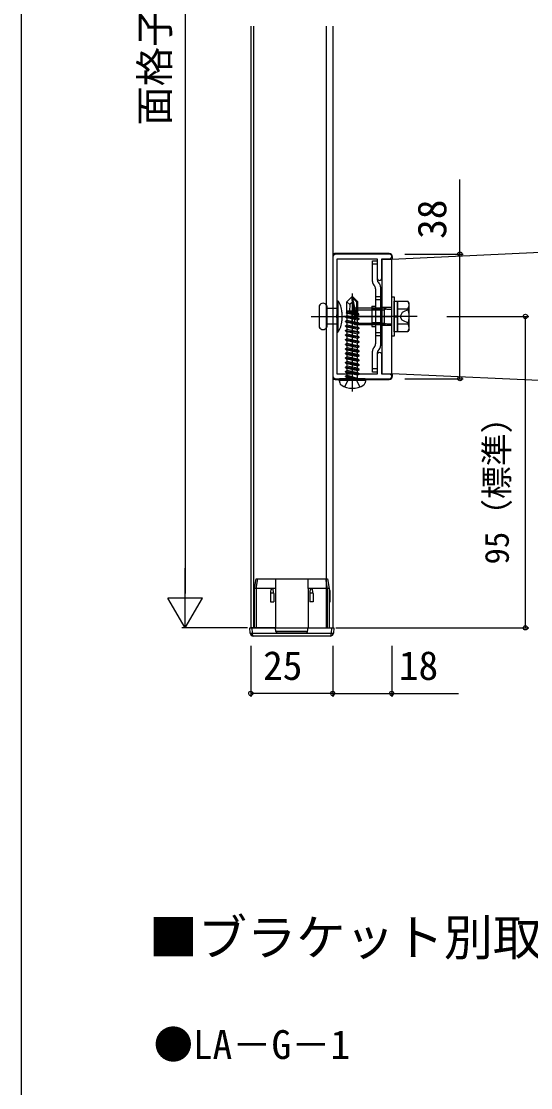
# Model space of a CAD drawing. Units: millimetres, scale not verified. Extents: x -525 to 525, y -783 to 778.
# Drawn here: x -525 to -369.6, y 54.1 to 379.3 of the extents above; entities that cross this region are included whole.
import ezdxf
from ezdxf.enums import TextEntityAlignment as Align

# ---------------------------------------------------------------- set-up
doc = ezdxf.new("R2010")
doc.units = ezdxf.units.MM
doc.header["$LTSCALE"] = 4
for name, color, linetype in [('0-1_USER1', 3, 'Continuous'), ('0-3_YKK_11E', 7, 'Continuous'), ('0-4_YKK_12', 2, 'Continuous'), ('0-5_YKK_13', 4, 'Continuous'), ('0-7_YKK_D', 6, 'Continuous'), ('0-8_YKK_ZWAK', 7, 'Continuous')]:
    doc.layers.add(name, color=color, linetype=linetype)
doc.styles.add('ＭＳ ゴシック', font='')
doc.styles.get('ＭＳ ゴシック').set_extended_font_data('MS Gothic')

msp = doc.modelspace()

# ---------------------------------------------------------------- linework, layer by layer
at = {"layer": '0-3_YKK_11E'}
for p, q in [((-430, 307.3), (-430, 271.3)), ((-412.7, 308.3), (-429, 308.3)), ((-429, 270.3), (-412.7, 270.3))]:
    msp.add_line(p, q, dxfattribs=at)
for points in [[(-416.4, 277.6), (-416.4, 271.7), (-428.6, 271.7), (-428.6, 288.629), (-428.743, 288.821), (-428.743, 289.779), (-428.6, 289.971), (-428.6, 306.9), (-416.4, 306.9), (-416.4, 301)], [(-415, 301), (-415, 306.9), (-412.7, 306.9)], [(-412.7, 271.7), (-415, 271.7), (-415, 277.6)]]:
    msp.add_lwpolyline(points, dxfattribs=at)
for centre, radius, start, end in [((-429, 307.3), 1, 90.00001, 179.99999), ((-412.7, 307.6), 0.7, 269.99999, 90.00001), ((-415.7, 301), 0.7, 180.00123, 359.99999), ((-415.7, 277.6), 0.7, 0, 180.00123), ((-429, 271.3), 1, 180.00001, 269.99999), ((-412.7, 271), 0.7, 269.99999, 90.00001)]:
    msp.add_arc(centre, radius, start, end, dxfattribs=at)
at = {"layer": '0-4_YKK_12'}
for p, q in [((-455, 377.8), (-455, 194.3)), ((-454.2, 377.8), (-454.2, 194.3)), ((-432, 377.8), (-432, 194.3)), ((-430, 377.8), (-430, 194.3)), ((-424, 266.4), (-424, 296.3)), ((-436.6, 289.3), (-424.7, 289.3)), ((-421.9, 289.3), (-411.9, 289.3)), ((-455, 194.3), (-430, 194.3))]:
    msp.add_line(p, q, dxfattribs=at)
at = {"layer": '0-5_YKK_13'}
for p, q in [((-412.799, 308.5), (-429.201, 308.5)), ((-417.9, 306.3), (-416.4, 306.3)), ((-417.9, 299.921), (-417.9, 306.3)), ((-416.4, 306.3), (-416.4, 300.543)), ((-415, 306.8), (-415, 271.8)), ((-415, 306.8), (-412, 306.8)), ((-415, 306.8), (-415, 271.8)), ((-411.8, 306.809), (-411.8, 307.501)), ((-417.9, 305.3), (-416.4, 305.3)), ((-415.961, 299.482), (-415.839, 299.361)), ((-417.461, 298.861), (-417.339, 298.739)), ((-416.9, 297.679), (-416.9, 280.921)), ((-415.4, 298.3), (-415.4, 280.3)), ((-428.6, 294.1), (-428.4, 294.1)), ((-428.6, 294.1), (-428.6, 284.5)), ((-428.4, 294.1), (-428.4, 284.5)), ((-424.15, 295.3), (-425.7, 293.75)), ((-425.7, 290.55), (-425.7, 293.75)), ((-424.743, 292.947), (-425.7, 293.75)), ((-424.15, 295.3), (-423.85, 295.3)), ((-424, 293.678), (-424.15, 295.3)), ((-424, 293.678), (-424, 295.3)), ((-423.09, 289.293), (-424, 293.678)), ((-423.85, 294.876), (-423.85, 295.3)), ((-423.85, 295.3), (-422.3, 293.75)), ((-422.6, 293.626), (-423.85, 294.876)), ((-422.668, 289.178), (-423.85, 294.876)), ((-422.3, 293.75), (-422.6, 293.626)), ((-422.6, 289.348), (-422.6, 293.626)), ((-422.3, 290.181), (-422.3, 293.75)), ((-415.4, 295.258), (-416.9, 295.258)), ((-415.4, 294.342), (-416.9, 294.342)), ((-410.2, 293.919), (-407.057, 293.919)), ((-410.2, 284.681), (-410.2, 293.919)), ((-406.7, 293.3), (-407.057, 293.919)), ((-406.7, 285.3), (-406.7, 293.3)), ((-434.1, 292.54), (-434.1, 286.06)), ((-431.8, 292.54), (-431.8, 286.06)), ((-428.6, 291.7), (-431.8, 291.7)), ((-427.2, 290.6), (-427.2, 288)), ((-426.1, 289.25), (-425.55, 289.568)), ((-425.9, 290.435), (-425.7, 290.55)), ((-425.9, 290.435), (-425.55, 290.233)), ((-423.236, 289.996), (-425.9, 290.435)), ((-423.424, 290.9), (-425.7, 290.9)), ((-423.291, 290.259), (-425.7, 290.727)), ((-425.55, 289.568), (-425.55, 290.233)), ((-423.174, 289.696), (-425.55, 290.233)), ((-425.55, 289.568), (-422.45, 288.868)), ((-423.334, 290.467), (-425.251, 290.9)), ((-424.2, 290.9), (-423.3, 291.8)), ((-424.2, 290.9), (-424.2, 287.7)), ((-423.3, 291.8), (-423.3, 286.8)), ((-422.3, 290.9), (-422.6, 290.9)), ((-422, 290.008), (-422.6, 290.124)), ((-422, 289.792), (-422.6, 289.891)), ((-422.45, 289.533), (-422.6, 289.566)), ((-422, 289.792), (-422.45, 289.533)), ((-422.45, 288.868), (-422.45, 289.533)), ((-422, 290.008), (-422.3, 290.181)), ((-422, 289.792), (-422, 290.008)), ((-418.1, 292.4), (-416.9, 292.4)), ((-418.1, 292.4), (-418.1, 286.2)), ((-418.1, 291.8), (-415.4, 291.8)), ((-415.4, 291.3), (-418.1, 291.3)), ((-415.4, 291.8), (-415, 291.8)), ((-415.4, 291.314), (-415, 291.314)), ((-412, 292.05), (-415, 292.05)), ((-414.3, 291.8), (-415, 291.8)), ((-415, 291.314), (-414.3, 291.314)), ((-414.3, 291.8), (-414.3, 286.8)), ((-413.458, 291.557), (-414.3, 291.8)), ((-413.458, 291.557), (-414.3, 291.314)), ((-413.458, 291.557), (-412, 291.557)), ((-411.2, 289.5), (-410.2, 289.5)), ((-410.2, 291.609), (-407.057, 291.609)), ((-428.6, 286.9), (-431.8, 286.9)), ((-404.2, 289.3), (-426.7, 289.3)), ((-426.1, 289.25), (-421.9, 288.55)), ((-426.1, 289.15), (-426.1, 289.25)), ((-421.9, 288.45), (-426.1, 289.15)), ((-426.1, 289.15), (-425.55, 288.833)), ((-426.1, 287.85), (-425.55, 288.168)), ((-426.1, 287.85), (-421.9, 287.15)), ((-426.1, 287.75), (-426.1, 287.85)), ((-421.9, 287.05), (-426.1, 287.75)), ((-426.1, 287.75), (-425.55, 287.433)), ((-426.1, 286.45), (-425.55, 286.768)), ((-426.1, 286.45), (-421.9, 285.75)), ((-426.1, 286.35), (-426.1, 286.45)), ((-421.9, 285.65), (-426.1, 286.35)), ((-426.1, 286.35), (-425.55, 286.033)), ((-425.55, 288.168), (-425.55, 288.833)), ((-422.45, 288.133), (-425.55, 288.833)), ((-425.55, 288.168), (-422.45, 287.468)), ((-425.55, 286.768), (-425.55, 287.433)), ((-422.45, 286.733), (-425.55, 287.433)), ((-425.55, 286.768), (-422.45, 286.068)), ((-424.2, 287.7), (-423.3, 286.8)), ((-421.9, 288.55), (-422.45, 288.868)), ((-421.9, 288.45), (-422.45, 288.133)), ((-422.45, 287.468), (-422.45, 288.133)), ((-421.9, 287.15), (-422.45, 287.468)), ((-421.9, 287.05), (-422.45, 286.733)), ((-422.45, 286.068), (-422.45, 286.733)), ((-421.9, 288.45), (-421.9, 288.55)), ((-421.9, 287.05), (-421.9, 287.15)), ((-415.4, 287.3), (-418.1, 287.3)), ((-418.1, 286.8), (-415.4, 286.8)), ((-415.4, 287.286), (-415, 287.286)), ((-415.4, 286.8), (-415, 286.8)), ((-415, 287.286), (-414.3, 287.286)), ((-415, 286.8), (-414.3, 286.8)), ((-412, 286.55), (-415, 286.55)), ((-414.3, 287.286), (-413.458, 287.043)), ((-413.458, 287.043), (-414.3, 286.8)), ((-413.458, 287.043), (-412, 287.043)), ((-410.2, 289.1), (-411.2, 289.1)), ((-410.2, 289.1), (-410.2, 284.6)), ((-410.2, 286.991), (-407.057, 286.991)), ((-428.6, 284.5), (-428.4, 284.5)), ((-426.1, 285.05), (-425.55, 285.368)), ((-426.1, 285.05), (-421.9, 284.35)), ((-426.1, 284.95), (-426.1, 285.05)), ((-421.9, 284.25), (-426.1, 284.95)), ((-426.1, 284.95), (-425.55, 284.633)), ((-426.1, 283.65), (-425.55, 283.968)), ((-426.1, 283.65), (-421.9, 282.95)), ((-426.1, 283.55), (-426.1, 283.65)), ((-421.9, 282.85), (-426.1, 283.55)), ((-426.1, 283.55), (-425.55, 283.233)), ((-425.55, 285.368), (-425.55, 286.033)), ((-422.45, 285.333), (-425.55, 286.033)), ((-425.55, 285.368), (-422.45, 284.668)), ((-425.55, 283.968), (-425.55, 284.633)), ((-422.45, 283.933), (-425.55, 284.633)), ((-425.55, 283.968), (-422.45, 283.268)), ((-425.55, 282.568), (-425.55, 283.233)), ((-422.45, 282.533), (-425.55, 283.233)), ((-421.9, 285.75), (-422.45, 286.068)), ((-421.9, 285.65), (-422.45, 285.333)), ((-422.45, 284.668), (-422.45, 285.333)), ((-421.9, 284.35), (-422.45, 284.668)), ((-421.9, 284.25), (-422.45, 283.933)), ((-422.45, 283.268), (-422.45, 283.933)), ((-421.9, 282.95), (-422.45, 283.268)), ((-421.9, 285.65), (-421.9, 285.75)), ((-421.9, 284.25), (-421.9, 284.35)), ((-421.9, 282.85), (-421.9, 282.95)), ((-418.1, 286.2), (-416.9, 286.2)), ((-415.4, 284.258), (-416.9, 284.258)), ((-415.4, 283.342), (-416.9, 283.342)), ((-410.2, 284.681), (-407.057, 284.681)), ((-406.7, 285.3), (-407.057, 284.681)), ((-426.1, 282.25), (-425.55, 282.568)), ((-426.1, 282.25), (-421.9, 281.55)), ((-426.1, 282.15), (-426.1, 282.25)), ((-421.9, 281.45), (-426.1, 282.15)), ((-426.1, 282.15), (-425.55, 281.833)), ((-426.1, 280.85), (-425.55, 281.168)), ((-426.1, 280.85), (-421.9, 280.15)), ((-426.1, 280.75), (-426.1, 280.85)), ((-421.9, 280.05), (-426.1, 280.75)), ((-426.1, 280.75), (-425.55, 280.433)), ((-426.1, 279.45), (-425.55, 279.768)), ((-425.55, 282.568), (-422.45, 281.868)), ((-425.55, 281.168), (-425.55, 281.833)), ((-422.45, 281.133), (-425.55, 281.833)), ((-425.55, 281.168), (-422.45, 280.468)), ((-422.45, 279.733), (-425.55, 280.433)), ((-425.55, 279.768), (-425.55, 280.433)), ((-421.9, 282.85), (-422.45, 282.533)), ((-422.45, 281.868), (-422.45, 282.533)), ((-421.9, 281.55), (-422.45, 281.868)), ((-421.9, 281.45), (-422.45, 281.133)), ((-422.45, 280.468), (-422.45, 281.133)), ((-421.9, 280.15), (-422.45, 280.468)), ((-421.9, 280.05), (-422.45, 279.733)), ((-422.45, 279.068), (-422.45, 279.733)), ((-421.9, 281.45), (-421.9, 281.55)), ((-421.9, 280.05), (-421.9, 280.15)), ((-417.461, 279.739), (-417.339, 279.861)), ((-421.9, 278.75), (-426.1, 279.45)), ((-426.1, 279.35), (-426.1, 279.45)), ((-426.1, 279.35), (-421.9, 278.65)), ((-426.1, 279.35), (-425.55, 279.033)), ((-426.1, 278.05), (-425.55, 278.368)), ((-421.9, 277.35), (-426.1, 278.05)), ((-426.1, 277.95), (-426.1, 278.05)), ((-426.1, 277.95), (-421.9, 277.25)), ((-426.1, 277.95), (-425.55, 277.633)), ((-426.1, 276.65), (-425.55, 276.968)), ((-421.9, 275.95), (-426.1, 276.65)), ((-426.1, 276.55), (-426.1, 276.65)), ((-426.1, 276.55), (-421.9, 275.85)), ((-426.1, 276.55), (-425.55, 276.233)), ((-422.45, 278.333), (-425.55, 279.033)), ((-425.55, 278.368), (-425.55, 279.033)), ((-422.45, 276.933), (-425.55, 277.633)), ((-425.55, 276.968), (-425.55, 277.633)), ((-421.9, 278.65), (-422.45, 278.333)), ((-422.45, 277.668), (-422.45, 278.333)), ((-421.9, 277.25), (-422.45, 276.933)), ((-422.45, 276.268), (-422.45, 276.933)), ((-421.9, 278.65), (-421.9, 278.75)), ((-421.9, 277.25), (-421.9, 277.35)), ((-416.4, 278.057), (-416.4, 272.3)), ((-415.961, 279.118), (-415.839, 279.239)), ((-426.1, 275.25), (-425.55, 275.568)), ((-421.9, 274.55), (-426.1, 275.25)), ((-426.1, 275.15), (-426.1, 275.25)), ((-426.1, 275.15), (-421.9, 274.45)), ((-426.1, 275.15), (-425.55, 274.833)), ((-426.1, 273.85), (-425.55, 274.168)), ((-421.9, 273.15), (-426.1, 273.85)), ((-426.1, 273.75), (-426.1, 273.85)), ((-426.1, 273.75), (-421.9, 273.05)), ((-426.1, 273.75), (-425.55, 273.433)), ((-422.45, 275.533), (-425.55, 276.233)), ((-425.55, 275.568), (-425.55, 276.233)), ((-422.45, 274.133), (-425.55, 274.833)), ((-425.55, 274.168), (-425.55, 274.833)), ((-422.45, 272.733), (-425.55, 273.433)), ((-425.55, 272.768), (-425.55, 273.433)), ((-421.9, 275.85), (-422.45, 275.533)), ((-422.45, 274.868), (-422.45, 275.533)), ((-421.9, 274.45), (-422.45, 274.133)), ((-422.45, 273.468), (-422.45, 274.133)), ((-421.9, 275.85), (-421.9, 275.95)), ((-421.9, 274.45), (-421.9, 274.55)), ((-416.4, 273.3), (-417.9, 273.3)), ((-429.201, 270.1), (-412.799, 270.1)), ((-428, 269.8), (-427.912, 270.3)), ((-420.088, 270.3), (-427.912, 270.3)), ((-426.1, 272.45), (-425.55, 272.768)), ((-421.9, 271.75), (-426.1, 272.45)), ((-426.1, 272.35), (-426.1, 272.45)), ((-426.1, 272.35), (-425.55, 272.033)), ((-426.1, 272.35), (-421.9, 271.65)), ((-426.1, 271.05), (-425.55, 271.368)), ((-426.1, 270.95), (-426.1, 271.05)), ((-426.1, 270.95), (-426.1, 271.05)), ((-422.5, 270.45), (-426.1, 271.05)), ((-426.1, 270.95), (-425.55, 270.633)), ((-426.1, 270.95), (-422.5, 270.35)), ((-422.45, 272.068), (-425.55, 272.768)), ((-422.45, 271.333), (-425.55, 272.033)), ((-425.55, 271.368), (-425.55, 272.033)), ((-425.55, 271.368), (-422.5, 270.45)), ((-425.55, 270.5), (-425.55, 270.633)), ((-422.5, 270.35), (-425.55, 270.633)), ((-422.5, 270.35), (-422.5, 270.45)), ((-421.9, 273.05), (-422.45, 272.733)), ((-422.45, 272.068), (-422.45, 272.733)), ((-421.9, 271.75), (-422.45, 272.068)), ((-421.9, 271.65), (-422.45, 271.333)), ((-422.45, 270.5), (-422.45, 271.333)), ((-421.9, 273.05), (-421.9, 273.15)), ((-421.9, 271.65), (-421.9, 271.75)), ((-420, 269.8), (-420.088, 270.3)), ((-415, 271.8), (-412, 271.8)), ((-411.8, 271.099), (-411.8, 271.791)), ((-428, 269.8), (-427.859, 268.998)), ((-420, 269.8), (-428, 269.8)), ((-420, 269.8), (-420.141, 268.998)), ((-452.907, 209.3), (-453.407, 206.3)), ((-452.907, 209.3), (-447.5, 209.3)), ((-447.5, 209.3), (-447.5, 206.3)), ((-447.5, 209.3), (-437.5, 209.3)), ((-431.593, 206.3), (-432.093, 209.3)), ((-453.9, 206.3), (-454.2, 205.476)), ((-454.2, 205.476), (-454.2, 202.3)), ((-453.9, 205.423), (-454.2, 205.476)), ((-453.4, 206.3), (-453.4, 194.3)), ((-448.5, 206.3), (-453.4, 206.3)), ((-447.5, 206.3), (-448.5, 206.3)), ((-447.5, 206.3), (-447.5, 194.3)), ((-437.5, 206.3), (-437.5, 194.3)), ((-431.6, 194.3), (-431.6, 206.3)), ((-430.8, 205.476), (-431.1, 206.3)), ((-431.1, 205.423), (-430.8, 205.476)), ((-430.8, 202.3), (-430.8, 205.476)), ((-453.9, 202.3), (-454.2, 202.3)), ((-449, 204.838), (-449, 202.3)), ((-449, 202.3), (-448, 202.3)), ((-448, 204.838), (-448, 202.3)), ((-437, 204.838), (-437, 202.3)), ((-431.1, 202.3), (-430.8, 202.3)), ((-454.701, 194.3), (-454.606, 192.739)), ((-447.5, 194.3), (-454.701, 194.3)), ((-454.606, 192.739), (-430.394, 192.739)), ((-447.358, 193.234), (-447.5, 194.3)), ((-447.5, 194.3), (-437.5, 194.3)), ((-447.367, 193.3), (-437.633, 193.3)), ((-446.862, 192.8), (-438.138, 192.8)), ((-437.642, 193.234), (-437.5, 194.3)), ((-437.5, 194.3), (-430.299, 194.3)), ((-429.7, 194.3), (-429.795, 192.739)), ((-430.794, 191.8), (-454.206, 191.8))]:
    msp.add_line(p, q, dxfattribs=at)
for points in [[(-412, 271.8), (-412, 306.8), (-358, 309.3), (-355, 309.3), (-355, 269.3), (-358, 269.3)], [(-411.2, 283.3), (-412, 283.3), (-412, 295.3), (-411.2, 295.3)]]:
    msp.add_lwpolyline(points, close=True, dxfattribs=at)
for points in [[(-424, 293.678), (-424.743, 292.947), (-424.9, 290.9)], [(-411.2, 289.5), (-411.2, 294), (-410.2, 294), (-410.2, 289.5)], [(-423.786, 291.314), (-418.1, 291.314), (-415.4, 291.314)], [(-415.4, 291.8), (-418.1, 291.8), (-423.3, 291.8)], [(-422, 290.008), (-422.45, 290.268), (-422.6, 290.301)], [(-406.7, 291.5), (-408.853, 290.45), (-409.464, 289.3)], [(-423.786, 287.286), (-418.1, 287.286), (-415.4, 287.286)], [(-423.3, 286.8), (-418.1, 286.8), (-415.4, 286.8)], [(-410.2, 284.6), (-411.2, 284.6), (-411.2, 289.1)], [(-406.7, 287.1), (-408.853, 288.15), (-409.464, 289.3)], [(-421.9, 278.75), (-422.45, 279.068), (-425.55, 279.768)], [(-421.9, 277.35), (-422.45, 277.668), (-425.55, 278.368)], [(-421.9, 275.95), (-422.45, 276.268), (-425.55, 276.968)], [(-416.4, 272.3), (-417.9, 272.3), (-417.9, 278.679)], [(-421.9, 274.55), (-422.45, 274.868), (-425.55, 275.568)], [(-421.9, 273.15), (-422.45, 273.468), (-425.55, 274.168)], [(-426.3, 267.821), (-425.145, 270.137), (-424, 270.746)], [(-421.7, 267.821), (-422.855, 270.137), (-424, 270.746)], [(-453.9, 206.3), (-453.4, 209.3), (-452.907, 209.3)], [(-431.6, 206.3), (-436.5, 206.3), (-437.5, 206.3), (-437.5, 209.3), (-432.093, 209.3)], [(-432.093, 209.3), (-431.6, 209.3), (-431.1, 206.3)], [(-453.9, 194.3), (-453.9, 206.3), (-453.9, 206.3)], [(-431.1, 206.3), (-431.1, 206.3), (-431.1, 194.3)], [(-436, 204.838), (-436, 202.3), (-437, 202.3)], [(-455.205, 192.739), (-455.3, 194.3), (-454.701, 194.3)], [(-430.394, 192.739), (-430.299, 194.3), (-429.7, 194.3)]]:
    msp.add_lwpolyline(points, dxfattribs=at)
for centre, radius, start, end in [((-416.4, 299.921), 1.5, 180, 225), ((-414.9, 300.543), 1.5, 180, 225), ((-416.9, 298.3), 1.5, 0, 45), ((-418.4, 297.679), 1.5, 0, 45), ((-432.95, 292.05), 1.25, 23.09233, 156.90767), ((-432.904, 290.6), 5.704, 0, 37.84929), ((-408.745, 292.764), 2.045, 325.61575, 34.38425), ((-414.343, 289.3), 7.643, 342.41205, 17.58795), ((-432.904, 288), 5.704, 322.15071, 0), ((-422.848, 289.348), 0.248, 192.80904, 0), ((-408.745, 285.836), 2.045, 325.61575, 34.38425), ((-432.95, 286.55), 1.25, 203.09233, 336.90767), ((-416.4, 278.679), 1.5, 135, 180), ((-418.4, 280.921), 1.5, 315, 0), ((-416.9, 280.3), 1.5, 315, 0), ((-414.9, 278.057), 1.5, 135, 180), ((-425.75, 270.5), 0.2, 270, 0), ((-422.25, 270.5), 0.2, 180, 270), ((-426.972, 269.154), 0.9, 190, 237.94412), ((-424, 273.9), 6.5, 237.94412, 302.05588), ((-421.028, 269.154), 0.9, 302.05588, 350), ((-454.905, 195.202), 2.481, 263.06854, 276.93146), ((-454.206, 192.8), 1, 183.5, 270), ((-446.862, 193.3), 0.5, 187.59464, 270), ((-438.138, 193.3), 0.5, 270, 352.40536), ((-430.794, 192.8), 1, 270, 356.5), ((-430.095, 195.202), 2.481, 263.06854, 276.93146)]:
    msp.add_arc(centre, radius, start, end, dxfattribs=at)
for centre, major_axis, ratio, start_param, end_param in [((-429.199, 307.499), (0.709, -0.709), 0.997265, 2.357564, 3.2825784), ((-412.801, 307.499), (0.709, 0.709), 0.997265, 5.4991567, 7.0672139), ((-429.199, 271.101), (0.709, 0.709), 0.997265, 3.0006069, 3.9256213), ((-412.801, 271.101), (0.709, -0.709), 0.997265, 5.4991567, 7.0672139), ((-453.4, 206.259), (0.5, -0.041), 0.081651, 1.5910691, 3.1348351), ((-453.4, 209.3), (0, 3), 0.166667, 3.1280775, 3.1415927), ((-448.5, 204.838), (0, 1.462), 0.34202, 6.2831853, 7.8539816), ((-448.5, 204.838), (0.5, 0), 0.176327, 6.2831853, 9.424778), ((-448.5, 204.838), (0, 1.462), 0.34202, 4.712389, 6.2831853), ((-436.5, 204.838), (0, 1.462), 0.34202, 6.2831853, 7.8539816), ((-436.5, 204.838), (0.5, 0), 0.176327, 6.2831853, 9.424778), ((-436.5, 204.838), (0, 1.462), 0.34202, 4.712389, 6.2831853), ((-431.6, 209.3), (0, 3), 0.166667, 3.1415927, 3.1551078), ((-431.6, 206.259), (0.5, 0.041), 0.081651, 0.0067576, 1.5505236), ((-454.206, 192.8), (0, 1), 0.4, 1.6318829, 3.1415927), ((-430.794, 192.8), (0, 1), 0.4, 3.1415927, 4.6513025)]:
    msp.add_ellipse(centre, major_axis=major_axis, ratio=ratio, start_param=start_param, end_param=end_param, dxfattribs=at)
at = {"layer": '0-7_YKK_D'}
for p, q in [((-475, 553.8), (-475, 204.8)), ((-408, 308.3), (-390.2, 308.3)), ((-395.2, 289.3), (-370.2, 289.3)), ((-371.2, 194.3), (-371.2, 289.3)), ((-408, 270.3), (-390.2, 270.3)), ((-475, 194.3), (-475, 212.487)), ((-475, 194.3), (-480.25, 203.393)), ((-469.75, 203.393), (-480.25, 203.393)), ((-475, 194.3), (-469.75, 203.393)), ((-456, 194.3), (-476, 194.3)), ((-429, 194.3), (-370.2, 194.3)), ((-455, 188.8), (-455, 173.3)), ((-430, 188.8), (-430, 173.3)), ((-430, 188.8), (-430, 173.3)), ((-412, 188.8), (-412, 173.3)), ((-430, 174.3), (-455, 174.3))]:
    msp.add_line(p, q, dxfattribs=at)
for points in [[(-391.2, 270.3), (-391.2, 308.3), (-391.2, 331.1)], [(-430, 174.3), (-412, 174.3), (-391.655, 174.3)]]:
    msp.add_lwpolyline(points, dxfattribs=at)
for centre in [(-391.2, 308.3), (-371.2, 289.3), (-391.2, 270.3), (-371.2, 194.3), (-455, 174.3), (-430, 174.3), (-430, 174.3), (-412, 174.3)]:
    msp.add_circle(centre, 0.637, dxfattribs=at)
at = {"layer": '0-8_YKK_ZWAK'}
msp.add_line((-525, 747.3), (-525, -782.7), dxfattribs=at)

# ---------------------------------------------------------------- texts
at = {"layer": '0-1_USER1', "style": 'ＭＳ ゴシック'}
for s, height, p in [('■ブラケット別取付け図', 11, (-486.153, 91.09)), ('●LA－G－1', 8.798, (-484.636, 60.186))]:
    msp.add_text(s, height=height, dxfattribs=at).set_placement(p, align=Align.BOTTOM_LEFT)
at = {"layer": '0-7_YKK_D', "style": 'ＭＳ ゴシック'}
for s, height, p in [('面格子H', 8.798, (-477.3, 347.493)), ('38', 8.798, (-392.7, 312.964)), ('95（標準）', 7.331, (-374.064, 213.647))]:
    msp.add_text(s, height=height, rotation=90, dxfattribs=at).set_placement(p, align=Align.BOTTOM_LEFT)
for s, p in [('25', (-451.227, 175.8)), ('18', (-409.791, 175.8))]:
    msp.add_text(s, height=8.798, dxfattribs=at).set_placement(p, align=Align.BOTTOM_LEFT)

doc.saveas('drawing.dxf')
